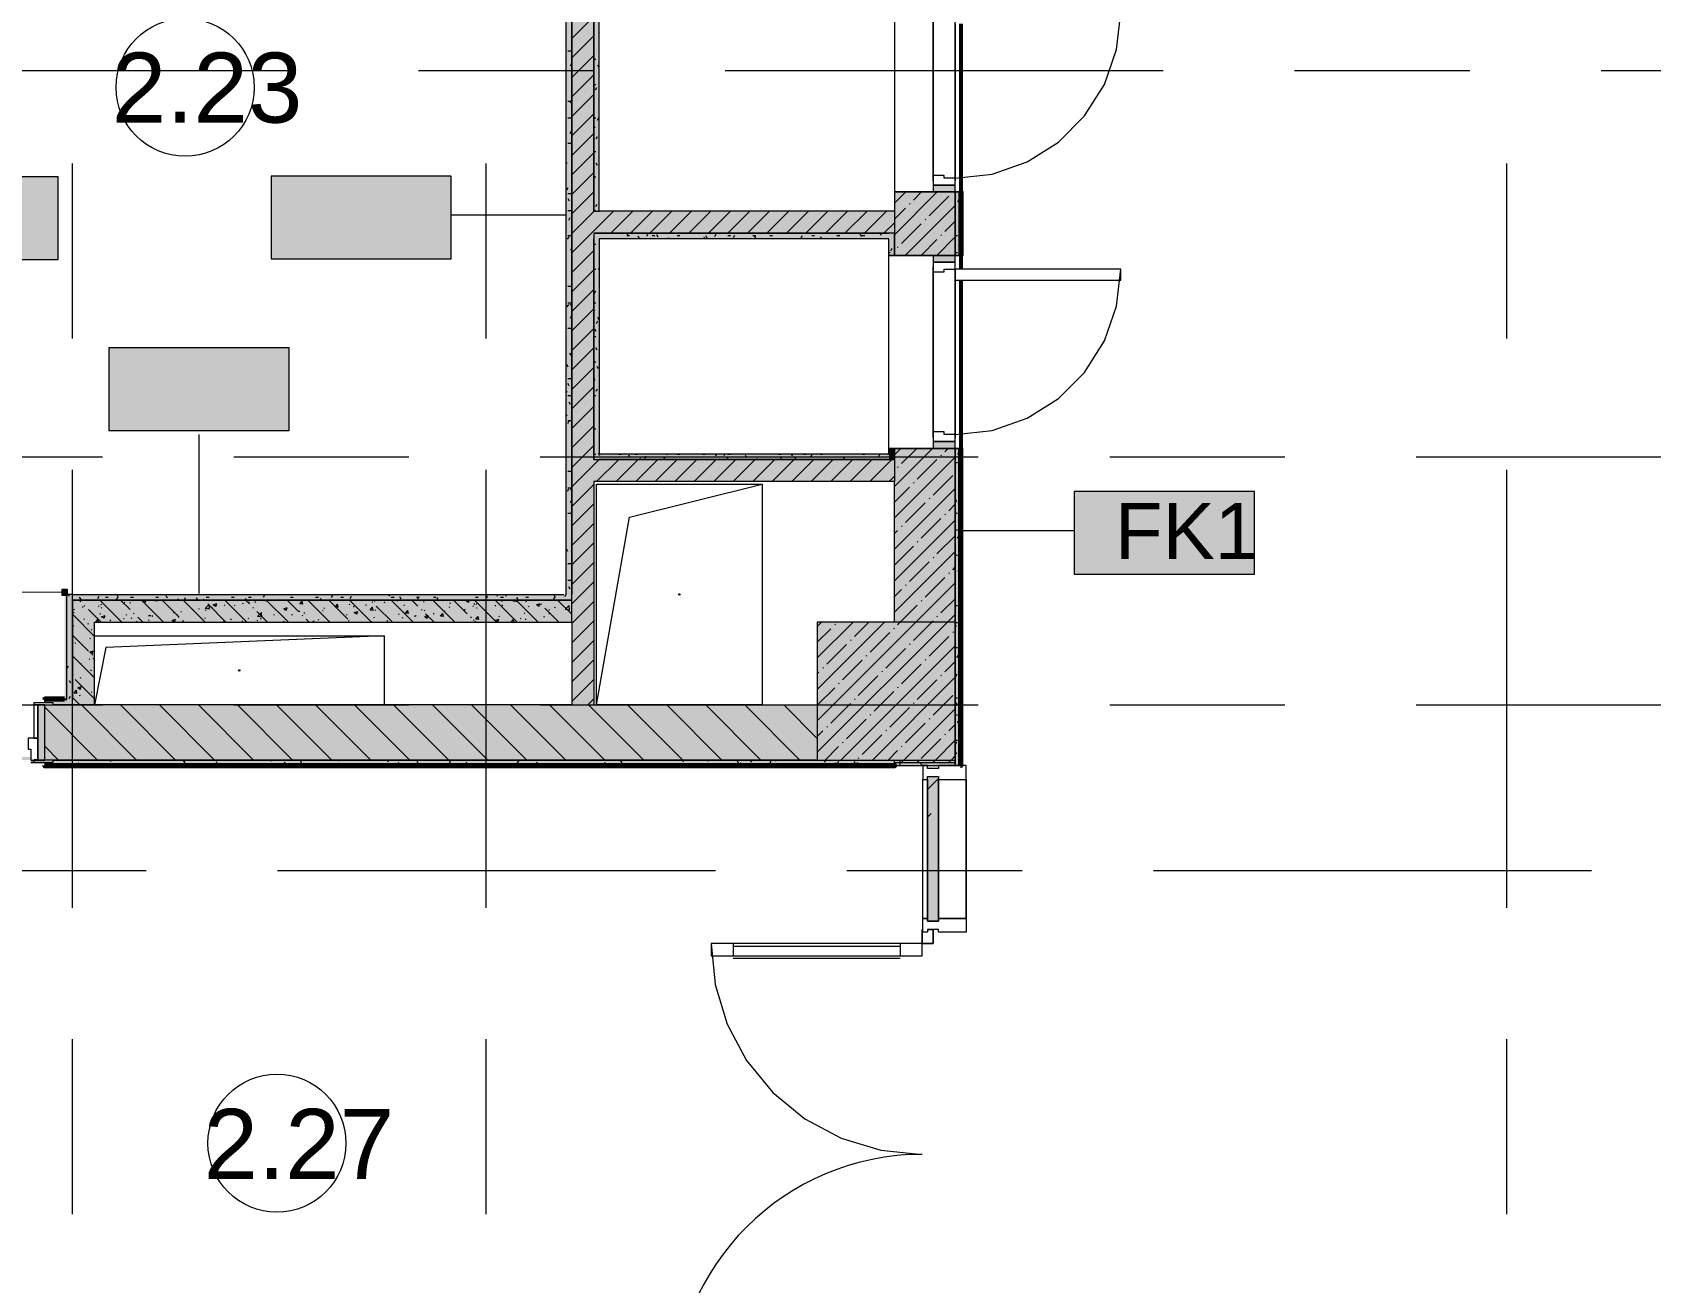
# Model space of a CAD drawing. Header units: millimetres. Extents: x -3817 to 677485, y -22715 to 103890.
# Drawn here: x 344158 to 350024, y 10924 to 15458 of the extents above; entities that cross this region are included whole.
import ezdxf

# ---------------------------------------------------------------- set-up
doc = ezdxf.new("R2010")
doc.units = ezdxf.units.MM
doc.layers.add('PDF _Геометрия', color=7, linetype='Continuous', true_color=0x1d1d1d)
doc.layers.add('PDF _Сплошная заливка', color=7, linetype='Continuous', true_color=0xffffff)
doc.layers.add('PDF _Текст', color=7, linetype='Continuous')
doc.styles.add('PDF GOST-Common', font='arial.ttf')

msp = doc.modelspace()

# ---------------------------------------------------------------- hatches: boundary and pattern name
at = {"layer": 'PDF _Сплошная заливка', "transparency": 33554559}
h = msp.add_hatch(color=256, dxfattribs=at)
h.paths.add_polyline_path([(347282.9, 12809), (347502.9, 12809), (347502.9, 12819), (347282.9, 12819)], flags=0)
h.paths.add_polyline_path([(347282.9, 13319), (347502.9, 13319), (347502.9, 13949), (347282.9, 13949), (347282.9, 13517.4)], flags=0)
h.paths.add_polyline_path([(347282.9, 14649), (347502.9, 14649), (347502.9, 14879), (347282.9, 14879), (347282.9, 14729)], flags=0)
h.paths.add_polyline_path([(347282.9, 15579), (347502.9, 15579), (347502.9, 16899), (347282.9, 16899), (347282.9, 15839)], flags=0)
for points in [[(346112.9, 13019), (346192.9, 13019), (346192.9, 16519), (346112.9, 16519), (346112.9, 13319)], [(347262.9, 14729), (347282.9, 14729), (347282.9, 14809), (346192.9, 14809), (346192.9, 14729), (346262.4, 14729)], [(347282.9, 13829), (347282.9, 13909), (346192.9, 13909), (346192.9, 13829), (346262.4, 13829)], [(346262.4, 13909), (347262.9, 13909), (347262.9, 13929), (346212.9, 13929), (346212.9, 13909)], [(344920.4, 13399), (346112.9, 13399), (346112.9, 13419), (344302.9, 13419), (344302.9, 13399)], [(347402.9, 12234.5), (347442.9, 12234.5), (347442.9, 12759), (347402.9, 12759), (347402.9, 12575.9)]]:
    msp.add_hatch(color=256, dxfattribs=at).paths.add_polyline_path(points)
h = msp.add_hatch(color=256, dxfattribs=at)
h.paths.add_polyline_path([(347502.9, 12799), (347522.9, 12799), (347522.9, 13949), (347502.9, 13949), (347502.9, 12809)], flags=0)
h.paths.add_polyline_path([(347522.9, 14649), (347522.9, 14879), (347502.9, 14879), (347502.9, 14649)], flags=0)
h.paths.add_polyline_path([(347522.9, 15579), (347522.9, 15699), (347502.9, 15699), (347502.9, 15579)], flags=0)
h = msp.add_hatch(color=256, dxfattribs=at)
h.paths.add_polyline_path([(343222.9, 13019), (343222.9, 13027), (343252.9, 13027), (343252.9, 13039), (343162.9, 13039), (343162.9, 13019)], flags=0)
h.paths.add_polyline_path([(344302.9, 13019), (344302.9, 13039), (344202.9, 13039), (344202.9, 13027), (344232.9, 13026.5), (344232.9, 13019)], flags=0)
h = msp.add_hatch(color=256, dxfattribs=at)
h.paths.add_polyline_path([(347002.9, 12819), (347002.9, 13019), (344202.9, 13019), (344202.9, 12819), (346262.4, 12819)], flags=0)
h.paths.add_polyline_path([(341565.4, 12819), (341772.9, 12819), (341772.9, 13019), (341502.9, 13019), (341502.9, 12819)], flags=0)
h.paths.add_polyline_path([(342752.9, 12819), (343252.9, 12819), (343252.9, 13019), (342722.9, 13019), (342722.9, 12819)], flags=0)
h = msp.add_hatch(color=256, dxfattribs=at)
h.paths.add_polyline_path([(340993.1, 12799), (341772.9, 12799), (341772.9, 12811), (341742.9, 12811), (341742.9, 12819), (340993.1, 12819)], flags=0)
h.paths.add_polyline_path([(347302.9, 12799), (347302.9, 12819), (344232.9, 12819), (344232.9, 12811), (344202.9, 12811), (344202.9, 12799), (347002.9, 12799)], flags=0)
h.paths.add_polyline_path([(343222.9, 12799), (343252.9, 12799), (343252.9, 12811), (343222.9, 12811), (343222.9, 12819), (342752.9, 12819), (342752.9, 12811), (342722.9, 12811), (342722.9, 12799), (342907.4, 12799)], flags=0)
at = {"layer": 'PDF _Сплошная заливка', "true_color": 0x494949, "transparency": 33554559}
h = msp.add_hatch(color=251, dxfattribs=at)
h.paths.add_polyline_path([(344112.9, 12810), (344112.9, 12819), (344152.9, 12819), (344152.9, 12830), (343302.9, 12830), (343302.9, 12819), (343292.9, 12819), (343292.9, 12811), (343578.4, 12810)], flags=0)
h.paths.add_polyline_path([(344152.9, 12810), (344162.9, 12811), (344162.9, 12819), (344152.9, 12819)], flags=0)

# ---------------------------------------------------------------- linework, layer by layer
at = {"layer": 'PDF _Геометрия', "color": 7, "lineweight": 9}
for points in [[(346092.9, 13419), (346092.9, 16499)], [(346112.9, 13319), (346112.9, 13399), (346112.9, 13419), (346112.9, 16519), (346112.9, 13419)], [(346192.9, 15919), (346192.9, 15839), (346192.9, 15819), (346192.9, 14809), (346192.9, 15819)], [(347522.9, 14649), (347522.9, 14879)], [(346088.9, 14794.3), (345676.4, 14794.3)], [(346192.9, 14809), (346212.9, 14809)], [(347282.9, 14809), (347282.9, 14729), (347282.9, 14649), (347282.9, 14729), (347262.9, 14729)], [(346192.9, 14729), (346192.9, 14709), (346192.9, 13909), (346192.9, 14709)], [(344761.9, 13423), (344761.9, 13999.7)], [(346192.9, 13909), (346212.9, 13909), (347262.9, 13909), (347282.9, 13909), (347282.9, 13949), (347282.9, 13909), (347282.9, 13829)], [(347262.9, 13909), (346212.9, 13909)], [(347522.9, 12799), (347522.9, 13949)], [(346202.9, 13019.7), (346322.9, 13699.7), (346802.9, 13819.7)], [(347523.4, 13651.1), (347934.3, 13651.1)], [(344264.9, 13427.2), (343959.6, 13428.8)], [(345432.9, 13269), (344424.6, 13227.3), (344382.9, 13019), (344302.9, 13019), (344232.9, 13019), (344302.9, 13019), (344302.9, 13039), (344302.9, 13399), (344302.9, 13039)], [(344282.9, 13040), (344282.9, 13419)], [(344302.9, 13419), (346084.9, 13419)], [(344282.9, 13039), (344202.9, 13039)], [(346112.9, 13019), (346192.9, 13019)], [(347302.9, 12799), (347302.9, 12819)], [(347502.9, 12809), (347502.9, 12819), (347502.9, 12809), (347502.9, 12799), (347502.9, 12809), (347502.9, 12819)], [(347385.9, 12244.5), (347385.9, 12749)], [(347402.9, 12712.4), (347442.9, 12752.4)], [(347542.9, 12244.5), (347542.9, 12749)], [(347402.9, 12612.4), (347416.1, 12625.6)]]:
    msp.add_lwpolyline(points, dxfattribs=at)
at = {"layer": 'PDF _Геометрия', "color": 9, "lineweight": 9, "true_color": 0xc0c0c0}
for points in [[(347272.9, 15819), (347272.9, 15839), (346192.9, 15839), (347282.9, 15839), (347282.9, 15579), (347282.9, 14879), (347282.9, 14809), (346212.9, 14809), (346212.9, 15819)], [(347502.9, 15489), (347502.9, 14929)], [(347262.9, 14729), (346192.9, 14729)], [(347262.9, 13929), (347262.9, 13949), (347262.9, 14649), (347262.9, 14709), (346212.9, 14709), (346212.9, 13929)], [(347282.9, 14649), (347262.9, 14649)], [(347502.9, 14559), (347502.9, 13999)], [(347282.9, 13949), (347262.9, 13949)], [(344302.9, 13399), (346112.9, 13399), (344382.9, 13399)], [(344382.9, 13319), (346112.9, 13319), (346112.9, 13019), (344382.9, 13019)]]:
    msp.add_lwpolyline(points, close=True, dxfattribs=at)
at = {"layer": 'PDF _Геометрия', "lineweight": 9}
for points in [[(346112.9, 15435.7), (346192.9, 15515.7)], [(346112.9, 15365), (346192.9, 15445)], [(346112.9, 15294.3), (346192.9, 15374.3)], [(346112.9, 15223.6), (346192.9, 15303.6)], [(346112.9, 15152.9), (346192.9, 15232.9)], [(346112.9, 15082.1), (346192.9, 15162.1)], [(346112.9, 15011.4), (346192.9, 15091.4)], [(346112.9, 14940.7), (346192.9, 15020.7)], [(346112.9, 14870), (346192.9, 14950)], [(346112.9, 14799.3), (346192.9, 14879.3)], [(347282.9, 14837.9), (347323.9, 14879)], [(347282.9, 14723.9), (347438, 14879)], [(347351.3, 14849.3), (347381, 14879)], [(347408.3, 14792.3), (347479.6, 14863.6)], [(347493.9, 14877.9), (347495, 14879)], [(346112.9, 14728.6), (346192.9, 14808.6), (346193.3, 14809)], [(346112.9, 14657.9), (346192.9, 14737.9), (346264, 14809)], [(346254.7, 14729), (346334.7, 14809)], [(346325.4, 14729), (346405.4, 14809)], [(346396.1, 14729), (346476.1, 14809)], [(346466.9, 14729), (346546.9, 14809)], [(346537.6, 14729), (346617.6, 14809)], [(346608.3, 14729), (346688.3, 14809)], [(346679, 14729), (346759, 14809)], [(346749.7, 14729), (346829.7, 14809)], [(346820.4, 14729), (346900.4, 14809)], [(346891.1, 14729), (346971.1, 14809)], [(346961.8, 14729), (347041.8, 14809)], [(347032.5, 14729), (347112.5, 14809)], [(347103.2, 14729), (347183.2, 14809)], [(347174, 14729), (347254, 14809)], [(347282.9, 14780.9), (347322.8, 14820.8)], [(347322, 14649), (347502.9, 14829.9)], [(347337, 14835.1), (347339.4, 14837.5)], [(347244.7, 14729), (347282.9, 14767.2)], [(347308.5, 14692.5), (347379.8, 14763.8)], [(347394.1, 14778.1), (347396.4, 14780.4)], [(347451.1, 14721), (347453.5, 14723.4)], [(347465.4, 14735.3), (347502.9, 14772.8)], [(346112.9, 14587.2), (346192.9, 14667.2)], [(347294.3, 14678.3), (347296.7, 14680.6)], [(347379.1, 14649), (347436.8, 14706.8)], [(347436.1, 14649), (347502.9, 14715.8)], [(347493.1, 14649), (347493.9, 14649.8)], [(346112.9, 14516.5), (346192.9, 14596.5)], [(346112.9, 14445.8), (346192.9, 14525.8)], [(346112.9, 14375), (346192.9, 14455)], [(346112.9, 14304.3), (346192.9, 14384.3)], [(346112.9, 14233.6), (346192.9, 14313.6)], [(346112.9, 14162.9), (346192.9, 14242.9)], [(346112.9, 14092.2), (346192.9, 14172.2)], [(346112.9, 14021.5), (346192.9, 14101.5)], [(346112.9, 13950.8), (346192.9, 14030.8)], [(346112.9, 13880.1), (346192.9, 13960.1)], [(346112.9, 13809.4), (346192.9, 13889.4), (346212.5, 13909)], [(346203.2, 13829), (346283.2, 13909)], [(346274, 13829), (346354, 13909)], [(346344.7, 13829), (346424.7, 13909)], [(346415.4, 13829), (346495.4, 13909)], [(346486.1, 13829), (346566.1, 13909)], [(346556.8, 13829), (346636.8, 13909)], [(346627.5, 13829), (346707.5, 13909)], [(346698.2, 13829), (346778.2, 13909)], [(346768.9, 13829), (346848.9, 13909)], [(346839.6, 13829), (346919.6, 13909)], [(346910.4, 13829), (346990.4, 13909)], [(346981.1, 13829), (347061.1, 13909)], [(347051.8, 13829), (347131.8, 13909)], [(347122.5, 13829), (347202.5, 13909)], [(347193.2, 13829), (347273.2, 13909)], [(347282.9, 13925.6), (347306.3, 13949)], [(347282.9, 13811.5), (347420.4, 13949)], [(347282.9, 13697.5), (347502.9, 13917.5)], [(347308.5, 13894.2), (347363.4, 13949)], [(347365.6, 13837.2), (347436.8, 13908.4)], [(347451.1, 13922.7), (347453.5, 13925.1)], [(347465.4, 13936.9), (347477.4, 13949)], [(347263.9, 13829), (347282.9, 13848)], [(347294.3, 13879.9), (347296.7, 13882.3)], [(347422.6, 13780.1), (347493.9, 13851.4)], [(346112.9, 13738.6), (346192.9, 13818.6)], [(347282.9, 13754.5), (347337, 13808.6)], [(347282.9, 13583.4), (347502.9, 13803.4)], [(347351.3, 13822.9), (347353.7, 13825.3)], [(346112.9, 13667.9), (346192.9, 13747.9)], [(347322.8, 13680.3), (347394.1, 13751.6)], [(347408.3, 13765.9), (347410.7, 13768.2)], [(347479.6, 13723.1), (347502.9, 13746.4)], [(346112.9, 13597.2), (346192.9, 13677.2)], [(347282.9, 13469.4), (347502.9, 13689.4)], [(347308.5, 13666.1), (347310.9, 13668.4)], [(347379.8, 13623.3), (347451.1, 13694.6)], [(347465.4, 13708.8), (347467.7, 13711.2)], [(347282.9, 13640.4), (347294.3, 13651.8)], [(347365.6, 13609.1), (347367.9, 13611.4)], [(347436.8, 13566.3), (347502.9, 13632.3)], [(346112.9, 13526.5), (346192.9, 13606.5)], [(347282.9, 13526.4), (347351.3, 13594.8)], [(347282.9, 13355.3), (347502.9, 13575.3)], [(347422.6, 13552), (347425, 13554.4)], [(346112.9, 13455.8), (346192.9, 13535.8)], [(347337, 13466.5), (347408.3, 13537.8)], [(347479.6, 13495), (347482, 13497.4)], [(347493.9, 13509.3), (347502.9, 13518.3)], [(346112.9, 13385.1), (346192.9, 13465.1)], [(347002.9, 12961.3), (347360.6, 13319), (347502.9, 13461.3)], [(347282.9, 13412.3), (347308.5, 13438)], [(347322.8, 13452.2), (347325.2, 13454.6)], [(347394.1, 13409.5), (347465.4, 13480.7)], [(346112.9, 13314.4), (346192.9, 13394.4)], [(347294.3, 13309.7), (347303.6, 13319), (347365.6, 13381)], [(347379.8, 13395.2), (347382.2, 13397.6)], [(347451.1, 13352.4), (347502.9, 13404.2)], [(346112.9, 13243.7), (346192.9, 13323.7)], [(347002.9, 12847.2), (347474.7, 13319), (347502.9, 13347.2)], [(347002.9, 13303.4), (347018.5, 13319)], [(347002.9, 13189.4), (347132.5, 13319)], [(347002.9, 13075.3), (347246.6, 13319)], [(347137.5, 13266.9), (347189.6, 13319)], [(347351.3, 13252.6), (347417.7, 13319), (347422.6, 13323.9)], [(347436.8, 13338.2), (347439.2, 13340.6)], [(347002.9, 13246.4), (347051.9, 13295.4)], [(347066.2, 13309.7), (347068.6, 13312)], [(347194.5, 13209.9), (347265.8, 13281.2)], [(347280, 13295.4), (347282.4, 13297.8)], [(347408.3, 13195.6), (347479.6, 13266.9)], [(347493.9, 13281.2), (347496.2, 13283.5)], [(346112.9, 13173), (346192.9, 13253)], [(347037.7, 13167.1), (347108.9, 13238.4)], [(347088.7, 12819), (347502.9, 13233.2)], [(347123.2, 13252.6), (347125.6, 13255)], [(347180.2, 13195.6), (347182.6, 13198)], [(347251.5, 13152.9), (347322.8, 13224.1)], [(347337, 13238.4), (347339.4, 13240.8)], [(346112.9, 13102.3), (346192.9, 13182.3)], [(347023.4, 13152.9), (347025.8, 13155.2)], [(347094.7, 13110.1), (347166, 13181.4)], [(347237.3, 13138.6), (347239.6, 13141)], [(347308.5, 13095.8), (347379.8, 13167.1)], [(347394.1, 13181.4), (347396.4, 13183.7)], [(347465.4, 13138.6), (347502.9, 13176.1)], [(346112.9, 13031.5), (346192.9, 13111.5)], [(347002.9, 13132.3), (347009.2, 13138.6)], [(347002.9, 13018.3), (347066.2, 13081.6)], [(347080.4, 13095.8), (347082.8, 13098.2)], [(347151.7, 13053.1), (347223, 13124.3)], [(347202.8, 12819), (347502.9, 13119.1)], [(347294.3, 13081.6), (347296.7, 13083.9)], [(347365.6, 13038.8), (347436.8, 13110.1)], [(347451.1, 13124.3), (347453.5, 13126.7)], [(346171.1, 13019), (346192.9, 13040.8)], [(347051.9, 12953.3), (347123.2, 13024.5)], [(347137.5, 13038.8), (347139.8, 13041.2)], [(347208.7, 12996), (347280, 13067.3)], [(347351.3, 13024.5), (347353.7, 13026.9)], [(347422.6, 12981.8), (347493.9, 13053.1)], [(344394.3, 12819), (344202.9, 13010.4)], [(344535.7, 12819), (344335.7, 13019)], [(344677.2, 12819), (344477.2, 13019)], [(344818.6, 12819), (344618.6, 13019)], [(344960, 12819), (344760, 13019)], [(345101.4, 12819), (344901.4, 13019)], [(345242.8, 12819), (345042.8, 13019)], [(345384.3, 12819), (345184.3, 13019)], [(345525.7, 12819), (345325.7, 13019)], [(345667.1, 12819), (345467.1, 13019)], [(345808.5, 12819), (345608.5, 13019)], [(345950, 12819), (345750, 13019)], [(346091.4, 12819), (345891.4, 13019)], [(346232.8, 12819), (346032.8, 13019)], [(346374.2, 12819), (346174.2, 13019)], [(346515.6, 12819), (346315.6, 13019)], [(346657.1, 12819), (346457.1, 13019)], [(346798.5, 12819), (346598.5, 13019)], [(346939.9, 12819), (346739.9, 13019)], [(347002.9, 12897.4), (346881.3, 13019)], [(347108.9, 12896.2), (347180.2, 12967.5)], [(347194.5, 12981.8), (347196.9, 12984.2)], [(347265.8, 12939), (347337, 13010.3)], [(347306.8, 12809), (347316.8, 12819), (347502.9, 13005.1)], [(347408.3, 12967.5), (347410.7, 12969.9)], [(347002.9, 12904.2), (347023.4, 12924.8)], [(347037.7, 12939), (347040, 12941.4)], [(347166, 12839.2), (347237.3, 12910.5)], [(347251.5, 12924.8), (347253.9, 12927.1)], [(347322.8, 12882), (347394.1, 12953.3)], [(347465.4, 12910.5), (347467.7, 12912.9)], [(347479.6, 12924.8), (347502.9, 12948)], [(344252.9, 12819), (344202.9, 12869)], [(347031.7, 12819), (347080.4, 12867.7)], [(347094.7, 12882), (347097.1, 12884.4)], [(347259.8, 12819), (347294.3, 12853.5)], [(347308.5, 12867.7), (347310.9, 12870.1)], [(347379.8, 12825), (347451.1, 12896.2)], [(347420.9, 12809), (347430.9, 12819), (347502.9, 12891)], [(347151.7, 12825), (347154.1, 12827.3)], [(347384.2, 12799), (347364.2, 12819)], [(347365.6, 12810.7), (347367.9, 12813.1)], [(347477.9, 12809), (347487.9, 12819), (347502.9, 12834)]]:
    msp.add_lwpolyline(points, dxfattribs=at)
at = {"layer": 'PDF _Геометрия', "color": 253, "lineweight": 9, "true_color": 0xaaaaaa}
for points in [[(347422.9, 14919), (347422.9, 15539), (347422.9, 14919)], [(347502.9, 14929), (347636.4, 14944), (347763.2, 14988.4), (347877, 15059.9), (347972, 15154.9), (348043.5, 15268.7), (348087.8, 15395.5), (348102.9, 15529)], [(347502.9, 15489), (347502.9, 14919), (347502.9, 15529)], [(343494.1, 15319), (345081.6, 15319)], [(345557.9, 15319), (346192.9, 15319)], [(346669.1, 15319), (348256.6, 15319)], [(348732.9, 15319), (349367.9, 15319)], [(349844.1, 15319), (351431.6, 15319)], [(344302.9, 14347.4), (344302.9, 14982.4)], [(345802.9, 14347.4), (345802.9, 14982.4)], [(349502.9, 14347.4), (349502.9, 14982.4)], [(347422.9, 13989), (347422.9, 14609), (347422.9, 13989)], [(347502.9, 13999), (347636.4, 14014), (347763.2, 14058.4), (347877, 14129.9), (347972, 14224.9), (348043.5, 14338.7), (348087.8, 14465.5), (348102.9, 14599)], [(347502.9, 14559), (347502.9, 13989), (347502.9, 14599)], [(342824.1, 13919), (344411.6, 13919)], [(344887.9, 13919), (345522.9, 13919)], [(345999.1, 13919), (347586.6, 13919)], [(348062.9, 13919), (348697.9, 13919)], [(349174.1, 13919), (350761.6, 13919)], [(344302.9, 12283.7), (344302.9, 13871.2)], [(345802.9, 12283.7), (345802.9, 13871.2)], [(349502.9, 12283.7), (349502.9, 13871.2)], [(342824.1, 13019), (344411.6, 13019)], [(344887.9, 13019), (345522.9, 13019)], [(345999.1, 13019), (347586.6, 13019)], [(348062.9, 13019), (348697.9, 13019)], [(349174.1, 13019), (350761.6, 13019)], [(343935.4, 12419), (344570.4, 12419)], [(345046.6, 12419), (346634.1, 12419)], [(347110.4, 12419), (347745.4, 12419)], [(348221.6, 12419), (349809.1, 12419)], [(347385.9, 12204.5), (347382.9, 12204.5), (347382.9, 12154.5)], [(346697.9, 12154.5), (346697.9, 12109.5)], [(346697.9, 12144.5), (347302.9, 12144.5)], [(347302.9, 12154.5), (347302.9, 12109.5)], [(346697.9, 12100.5), (347302.9, 12100.5)], [(344302.9, 11172.4), (344302.9, 11807.4)], [(345802.9, 11172.4), (345802.9, 11807.4)], [(349502.9, 11172.4), (349502.9, 11807.4)]]:
    msp.add_lwpolyline(points, dxfattribs=at)
at = {"layer": 'PDF _Геометрия', "color": 231, "lineweight": 53, "true_color": 0xff80c0}
for points in [[(347523.9, 15489), (347523.9, 14879)], [(347523.9, 14649), (347523.9, 14599)], [(347523.9, 14559), (347523.9, 13949)]]:
    msp.add_lwpolyline(points, dxfattribs=at)
at = {"layer": 'PDF _Геометрия', "color": 253, "lineweight": 9, "true_color": 0x9b9b9b}
for points in [[(346212.9, 15457.6), (346209.8, 15452.2)], [(346099.1, 15391.2), (346109.1, 15391.2)], [(346112.9, 15406.3), (346111.3, 15403.5)], [(346193, 15424.3), (346192.9, 15424.4)], [(346112.2, 15344.2), (346107.2, 15335.5)], [(346192.9, 15360.7), (346200.6, 15360.7)], [(346212.3, 15329.8), (346207.3, 15338.5)], [(346192.9, 15269.2), (346200.6, 15269.2)], [(346202.6, 15256.9), (346197.5, 15248.1)], [(346099.1, 15208.3), (346109.1, 15208.3)], [(346110.8, 15200.8), (346105.8, 15209.5)], [(346099.1, 15147.3), (346109.1, 15147.3)], [(346192.9, 15147.3), (346200.6, 15147.3)], [(346209.6, 15147.2), (346204.6, 15138.5)], [(346111.1, 15098.5), (346106.1, 15089.8)], [(346198.1, 15110.5), (346193.1, 15119.2)], [(346205.6, 15079.1), (346200.5, 15070.4)], [(346099.1, 15055.9), (346109.1, 15055.9)], [(346192.9, 15025.4), (346200.6, 15025.4)], [(346212.9, 15030.9), (346211.7, 15028.8)], [(346096.6, 14981.5), (346092.9, 14988)], [(346206.3, 14974.4), (346201.3, 14983.1)], [(346192.9, 14934), (346200.6, 14934)], [(346098.9, 14894.4), (346093.8, 14885.7)], [(346099.1, 14873), (346109.1, 14873)], [(346104.8, 14845.4), (346099.8, 14854.1)], [(347516.4, 14850.3), (347511.4, 14841.5)], [(346099.1, 14812), (346109.1, 14812)], [(346105.9, 14784.7), (346100.9, 14776)], [(346192.9, 14812), (346200.6, 14812)], [(346204.5, 14833.4), (346199.4, 14824.7)], [(346317.1, 14721.6), (346312.8, 14729)], [(346389.2, 14726.7), (346384.2, 14718)], [(346426.7, 14714.5), (346421.7, 14723.3)], [(346635, 14725.6), (346629.9, 14716.9)], [(347122.3, 14729), (347122.3, 14729)], [(347164, 14717.8), (347158.9, 14726.5)], [(347235.2, 14729), (347231.1, 14721.8)], [(346101.9, 14716.7), (346096.8, 14708)], [(346099.1, 14720.6), (346109.1, 14720.6)], [(346112.9, 14674.8), (346108, 14666.3)], [(346192.9, 14690.1), (346200.6, 14690.1)], [(346312.4, 14720.6), (346322.5, 14720.6)], [(346358.7, 14710.5), (346353.7, 14719.2)], [(346403.9, 14720.6), (346413.9, 14720.6)], [(346465.1, 14709), (346463.4, 14712.1)], [(346495.3, 14720.6), (346505.3, 14720.6)], [(346593.3, 14714.5), (346590.2, 14709)], [(346604.4, 14711.6), (346599.4, 14720.3)], [(346678.2, 14720.6), (346688.2, 14720.6)], [(346703, 14721.6), (346698, 14712.8)], [(346769.6, 14720.6), (346779.7, 14720.6)], [(346781.9, 14709), (346777.1, 14717.3)], [(346830.6, 14720.6), (346840.6, 14720.6)], [(346887.5, 14709), (346886.8, 14710.2)], [(346948.7, 14720.5), (346943.7, 14711.8)], [(346983, 14720.6), (346993, 14720.6)], [(347016.8, 14716.4), (347012.5, 14709)], [(347074.4, 14720.6), (347084.5, 14720.6)], [(347165.9, 14720.6), (347175.9, 14720.6)], [(347273.7, 14673.6), (347268.6, 14664.9)], [(347502.9, 14720.6), (347511.2, 14720.6)], [(347262.9, 14659.6), (347267.4, 14659.6)], [(347502.9, 14659.6), (347511.2, 14659.6)], [(347520.4, 14649), (347518.4, 14652.5)], [(346192.9, 14598.7), (346200.6, 14598.7)], [(346212.9, 14597.3), (346210.5, 14601.3)], [(346099.1, 14537.7), (346109.1, 14537.7)], [(346199.3, 14519.6), (346194.3, 14510.9)], [(346100.8, 14470.9), (346095.7, 14462.2)], [(346099.1, 14476.8), (346109.1, 14476.8)], [(346112.9, 14465.7), (346109, 14472.3)], [(346192.9, 14476.8), (346200.6, 14476.8)], [(346195.2, 14451.6), (346192.9, 14447.6)], [(346099.1, 14385.3), (346109.1, 14385.3)], [(346111.9, 14429.3), (346106.9, 14420.6)], [(346201.4, 14373.3), (346196.4, 14382)], [(346206.4, 14410), (346201.3, 14401.3)], [(346212.6, 14414.9), (346207.6, 14423.6)], [(346192.9, 14354.8), (346200.6, 14354.8)], [(346205.5, 14305.3), (346200.5, 14314)], [(346111.1, 14285.9), (346106.1, 14294.6)], [(346192.9, 14263.4), (346200.6, 14263.4)], [(346099.9, 14244.3), (346094.9, 14253)], [(346099.1, 14202.4), (346109.1, 14202.4)], [(346194.1, 14205.9), (346192.9, 14203.8)], [(346198.4, 14195.6), (346193.4, 14204.3)], [(346209.6, 14237.2), (346204.6, 14245.9)], [(346095.6, 14157.2), (346092.9, 14152.5)], [(346104, 14176.3), (346099, 14185)], [(346099.1, 14141.5), (346109.1, 14141.5)], [(346192.9, 14141.5), (346200.6, 14141.5)], [(346205.3, 14164.2), (346200.2, 14155.5)], [(346108.1, 14108.2), (346103.1, 14116.9)], [(346212.9, 14116.5), (346211.4, 14113.9)], [(346096.9, 14066.6), (346092.9, 14073.6)], [(346102.7, 14047.5), (346097.6, 14038.8)], [(346099.1, 14050), (346109.1, 14050)], [(346195.4, 14017.9), (346192.9, 14022.3)], [(346192.9, 14019.6), (346200.6, 14019.6)], [(346192.9, 13928.1), (346200.6, 13928.1)], [(346214.8, 13923.5), (346212.9, 13926.7), (346209.7, 13932.2)], [(346281.9, 13928.1), (346292, 13928.1)], [(346282.8, 13927.5), (346282, 13929)], [(346324.4, 13916.4), (346319.4, 13925.1)], [(346342.9, 13928.1), (346353, 13928.1)], [(346363.9, 13909), (346361, 13913.9)], [(346381.9, 13921.5), (346376.8, 13912.8)], [(346449.9, 13917.4), (346445, 13909)], [(346460.5, 13924.5), (346457.9, 13929)], [(346495.3, 13928.1), (346505.3, 13928.1)], [(346586.7, 13928.1), (346596.8, 13928.1)], [(346638.2, 13921.6), (346633.9, 13929)], [(346667.8, 13929), (346664.2, 13922.8)], [(346679.8, 13910.4), (346674.8, 13919.1)], [(346678.2, 13928.1), (346688.2, 13928.1)], [(346747.9, 13914.5), (346742.9, 13923.2)], [(346786.2, 13909), (346784.5, 13912)], [(346861.1, 13928.1), (346871.1, 13928.1)], [(346873.3, 13919.3), (346868.3, 13910.6)], [(346914.1, 13929), (346909.9, 13921.8)], [(346925.6, 13911.5), (346920.6, 13920.2)], [(346952.5, 13928.1), (346962.6, 13928.1)], [(346983, 13926.4), (346978, 13917.7)], [(347013.5, 13928.1), (347023.5, 13928.1)], [(347103, 13909), (347098.3, 13917.2)], [(347165.9, 13928.1), (347175.9, 13928.1)], [(347208.6, 13909), (347207.9, 13910.1)], [(347228.7, 13925.3), (347223.7, 13916.6)], [(347257.3, 13928.1), (347262.9, 13928.1), (347267.4, 13928.1)], [(347516.1, 13935.3), (347511.1, 13926.6)], [(346093.9, 13888.9), (346092.9, 13890.7)], [(346099.1, 13867.2), (346109.1, 13867.2)], [(347502.9, 13897.6), (347511.2, 13897.6)], [(346101.6, 13801.8), (346096.5, 13793.1)], [(346099.1, 13806.2), (346109.1, 13806.2)], [(346112.9, 13795.1), (346108.2, 13803.2)], [(347522.9, 13825.2), (347518.2, 13817)], [(346112.7, 13760.1), (346107.7, 13751.4)], [(347508.5, 13755.3), (347503.5, 13764)], [(347519.1, 13757.6), (347514.1, 13748.9)], [(346099.1, 13714.8), (346109.1, 13714.8)], [(347502.9, 13714.8), (347511.2, 13714.8)], [(347502.9, 13653.8), (347511.2, 13653.8)], [(347516.7, 13619.2), (347511.6, 13628)], [(346099.1, 13575.1), (346094.1, 13583.8)], [(346112.9, 13577.5), (346110.7, 13573.7)], [(347502.9, 13562.4), (347511.2, 13562.4)], [(346099.1, 13531.9), (346109.1, 13531.9)], [(347518, 13511.9), (347513, 13503.2)], [(346099.1, 13470.9), (346109.1, 13470.9)], [(346107.3, 13439.1), (346102.3, 13447.8)], [(344292.7, 13412.1), (344288.7, 13419)], [(344300.7, 13379.5), (344302.9, 13379.5)], [(344334.4, 13400.9), (344329.3, 13409.6)], [(344356.9, 13401.2), (344355.6, 13399)], [(344398.6, 13412.4), (344393.5, 13403.7)], [(344422.7, 13410), (344432.7, 13410)], [(344466.6, 13408.3), (344461.6, 13399.6)], [(344470.4, 13409.1), (344465.4, 13417.8)], [(344514.1, 13410), (344524.2, 13410)], [(344605.5, 13410), (344615.6, 13410)], [(344613.6, 13419), (344612.9, 13417.8)], [(344648.1, 13406.1), (344643.1, 13414.8)], [(344687.4, 13399), (344684.7, 13403.6)], [(344712.3, 13407.2), (344707.6, 13399)], [(344757.8, 13399), (344752.8, 13407.7)], [(344780.4, 13403.1), (344778, 13399)], [(344788.4, 13410), (344798.5, 13410)], [(344879.9, 13410), (344889.9, 13410)], [(344933.8, 13399), (344930.5, 13404.7)], [(344940.8, 13410), (344950.9, 13410)], [(344999.7, 13417.3), (344994.7, 13408.6)], [(345029.9, 13415.4), (345027.8, 13419)], [(345093.2, 13410), (345103.3, 13410)], [(345109.8, 13399), (345108.2, 13401.8)], [(345184.7, 13410), (345194.7, 13410)], [(345203.8, 13405), (345200.3, 13399)], [(345245.4, 13416.2), (345240.4, 13407.5)], [(345276.1, 13410), (345286.1, 13410)], [(345313.5, 13412.1), (345308.4, 13403.4)], [(345453.4, 13413.5), (345450.2, 13419)], [(345459, 13410), (345469, 13410)], [(345495, 13402.3), (345490, 13411)], [(345550.4, 13410), (345560.5, 13410)], [(345559.2, 13411), (345554.2, 13402.3)], [(345611.4, 13410), (345621.4, 13410)], [(345627.2, 13406.9), (345622.7, 13399)], [(345763.8, 13410), (345773.8, 13410)], [(345767.1, 13418.6), (345766.9, 13419)], [(345808.8, 13407.5), (345803.7, 13416.2)], [(345845.4, 13419), (345841.5, 13412.3)], [(345855.2, 13410), (345865.3, 13410)], [(345876.8, 13411.6), (345872.5, 13419)], [(345918.4, 13400.4), (345913.4, 13409.1)], [(345946.7, 13410), (345956.7, 13410)], [(346050.7, 13408.8), (346045.6, 13400.1)], [(346054.5, 13408.6), (346049.5, 13417.3)], [(346091.8, 13419), (346087.3, 13411.3)], [(347502.9, 13379.5), (347511.2, 13379.5)], [(347502.9, 13318.5), (347511.2, 13318.5)], [(344300.7, 13288), (344302.9, 13288)], [(347505.8, 13307.8), (347502.9, 13302.8)], [(347502.9, 13227.1), (347511.2, 13227.1)], [(347512.8, 13198.1), (347507.8, 13189.4)], [(347522.9, 13242.7), (347520.9, 13246.2)], [(344287.8, 13159.6), (344282.9, 13151.1)], [(344300.7, 13166.1), (344302.9, 13166.1)], [(344283.7, 13091.5), (344282.9, 13090.1)], [(344297.9, 13098.3), (344292.9, 13107)], [(347508.7, 13130.1), (347503.7, 13121.4)], [(347519.9, 13088.5), (347514.9, 13079.8)], [(344253.2, 13038.7), (344248.2, 13030)], [(344294.9, 13049.9), (344289.8, 13041.2)], [(344300.7, 13044.2), (344302.9, 13044.2)], [(347502.9, 13044.2), (347511.2, 13044.2)], [(347511.8, 13018.1), (347506.7, 13026.8)], [(347522.9, 13059.8), (347517.9, 13068.4)], [(347502.9, 12983.2), (347511.2, 12983.2)], [(347515.9, 12950.1), (347510.8, 12958.8)], [(347502.9, 12891.8), (347511.2, 12891.8)], [(347507.7, 12884.4), (347502.9, 12876.1)], [(347508.8, 12840.4), (347503.8, 12849.1)], [(347519.9, 12882), (347514.9, 12890.7)], [(344225.7, 12808.3), (344220.7, 12799.5)], [(344293.8, 12804.2), (344290.8, 12799)], [(344329.5, 12799.8), (344324.4, 12808.5)], [(344361.7, 12800.4), (344371.8, 12800.4)], [(344372.7, 12819), (344372, 12817.8)], [(344435.5, 12799), (344434.1, 12801.4)], [(344443.1, 12819), (344440.1, 12813.7)], [(344453.1, 12800.4), (344463.2, 12800.4)], [(344514.1, 12800.4), (344524.2, 12800.4)], [(344539.5, 12803.1), (344537.2, 12799)], [(344666.5, 12800.4), (344676.5, 12800.4)], [(344711.3, 12809), (344706.2, 12817.7)], [(344757.9, 12800.4), (344768, 12800.4)], [(344826.9, 12813.1), (344821.9, 12804.4)], [(344849.4, 12800.4), (344859.4, 12800.4)], [(344865.5, 12819), (344863.5, 12815.6)], [(345025, 12814.2), (345022.3, 12819)], [(345031, 12800.9), (345029.9, 12799)], [(345032.3, 12800.4), (345042.3, 12800.4)], [(345072.6, 12812), (345067.6, 12803.3)], [(345093.1, 12818.3), (345092.7, 12819)], [(345123.7, 12800.4), (345133.8, 12800.4)], [(345134.7, 12807.1), (345129.7, 12815.9)], [(345140.6, 12808), (345135.6, 12799.2)], [(345174.6, 12799), (345171.3, 12804.7)], [(345184.7, 12800.4), (345194.7, 12800.4)], [(345270.8, 12815.3), (345268.6, 12819)], [(345287.8, 12819), (345286.9, 12817.5)], [(345337.1, 12800.4), (345347.1, 12800.4)], [(345386.4, 12806.9), (345381.8, 12799)], [(345428.5, 12800.4), (345438.6, 12800.4)], [(345448.5, 12812.3), (345444.6, 12819)], [(345454.4, 12802.8), (345452.2, 12799)], [(345490.1, 12801.2), (345485.1, 12809.9)], [(345519.9, 12800.4), (345530, 12800.4)], [(345558.1, 12805.2), (345553.1, 12814)], [(345596.9, 12799), (345594.8, 12802.8)], [(345673.8, 12816.9), (345668.7, 12808.2)], [(345702.8, 12800.4), (345712.9, 12800.4)], [(345735.8, 12802.3), (345730.8, 12811)], [(345794.3, 12800.4), (345804.3, 12800.4)], [(345855.2, 12800.4), (345865.3, 12800.4)], [(345877.9, 12804.7), (345874.6, 12799)], [(345913.5, 12799.3), (345908.5, 12808)], [(345919.5, 12815.8), (345914.5, 12807.1)], [(345987.5, 12811.8), (345982.5, 12803)], [(346007.6, 12800.4), (346017.7, 12800.4)], [(346019.3, 12799), (346018.2, 12800.9)], [(346099.1, 12800.4), (346109.1, 12800.4)], [(346190.5, 12800.4), (346200.6, 12800.4)], [(346233.3, 12810.7), (346228.2, 12801.9)], [(346295.3, 12808.5), (346290.3, 12817.2)], [(346301.3, 12806.6), (346296.9, 12799)], [(346373.4, 12800.4), (346383.4, 12800.4)], [(346464.8, 12800.4), (346474.9, 12800.4)], [(346519.6, 12819), (346515.6, 12812)], [(346525.8, 12800.4), (346535.8, 12800.4)], [(346609.1, 12813.7), (346606.1, 12819)], [(346677.2, 12817.8), (346676.5, 12819)], [(346678.2, 12800.4), (346688.2, 12800.4)], [(346718.8, 12806.6), (346713.8, 12815.3)], [(346724.7, 12808.5), (346719.7, 12799.8)], [(346758.4, 12799), (346755.4, 12804.2)], [(346766, 12819), (346761.3, 12810.9)], [(346769.6, 12800.4), (346779.7, 12800.4)], [(346834.4, 12815.5), (346829.4, 12806.8)], [(346854.9, 12814.8), (346852.4, 12819)], [(346861.1, 12800.4), (346871.1, 12800.4)], [(347032.6, 12811.8), (347028.4, 12819)], [(347043.9, 12800.4), (347054, 12800.4)], [(347074.2, 12800.7), (347069.2, 12809.4)], [(347080.1, 12814.4), (347075.1, 12805.7)], [(347135.4, 12800.4), (347145.4, 12800.4)], [(347142.2, 12804.7), (347137.2, 12813.5)], [(347148.2, 12810.4), (347143.1, 12801.7)], [(347180.7, 12799), (347178.8, 12802.3)], [(347196.3, 12800.4), (347206.4, 12800.4)], [(347518.8, 12842.7), (347513.8, 12834)]]:
    msp.add_lwpolyline(points, dxfattribs=at)
at = {"layer": 'PDF _Геометрия', "color": 7, "lineweight": 9}
for points in [[(344251, 14933.8), (343597.8, 14933.8), (343597.8, 14633.8), (344251, 14633.8)], [(345676.4, 14936.2), (345023.3, 14936.2), (345023.3, 14636.2), (345676.4, 14636.2)], [(345088.4, 14313.6), (344435.3, 14313.6), (344435.3, 14013.6), (345088.4, 14013.6)], [(346802.9, 13819.7), (346802.9, 13019.7), (346202.9, 13019.7), (346202.9, 13819.7)], [(348587.5, 13793), (347934.3, 13793), (347934.3, 13493), (348587.5, 13493)], [(347502.9, 13319), (347002.9, 13319), (347002.9, 12819), (347502.9, 12819)], [(345432.9, 13269), (345432.9, 13019), (344382.9, 13019), (344382.9, 13269)], [(344152.9, 12810), (344202.9, 12810)], [(344232.9, 12819), (347002.9, 12819)], [(347402.9, 12749), (347402.9, 12244.5), (347385.9, 12244.5), (347385.9, 12749)], [(347542.9, 12749), (347542.9, 12244.5), (347442.9, 12244.5), (347442.9, 12749)]]:
    msp.add_lwpolyline(points, close=True, dxfattribs=at)
at = {"layer": 'PDF _Геометрия', "color": 253, "lineweight": 13, "true_color": 0xaaaaaa}
for points in [[(347502.9, 14929), (347462.9, 14929), (347462.9, 14939), (347422.9, 14939), (347422.9, 14904), (347502.9, 14904)], [(347422.9, 14904), (347422.9, 14879), (347502.9, 14879), (347502.9, 14904)], [(347422.9, 14624), (347502.9, 14624), (347502.9, 14649), (347422.9, 14649)], [(347502.9, 14599), (347502.9, 14624), (347422.9, 14624), (347422.9, 14589), (347462.9, 14589), (347462.9, 14599)], [(348102.9, 14599), (347502.9, 14599), (347502.9, 14559), (348102.9, 14559)], [(347502.9, 13999), (347462.9, 13999), (347462.9, 14009), (347422.9, 14009), (347422.9, 13974), (347502.9, 13974)], [(347422.9, 13974), (347422.9, 13949), (347502.9, 13949), (347502.9, 13974)], [(344162.9, 13027), (344162.9, 13019), (344232.9, 13019), (344232.9, 13027)], [(344162.9, 13019), (344162.9, 12899), (344177.9, 12899), (344177.9, 13019)], [(344177.9, 13019), (344177.9, 12819), (344202.9, 12819), (344202.9, 13019)], [(344152.9, 12819), (344177.9, 12819), (344177.9, 12899), (344142.9, 12899), (344142.9, 12859), (344152.9, 12859)], [(344162.9, 12820), (344162.9, 12819), (344177.9, 12819), (344177.9, 12820)], [(344162.9, 12819), (344162.9, 12811), (344232.9, 12811), (344232.9, 12819)]]:
    msp.add_lwpolyline(points, close=True, dxfattribs=at)
at = {"layer": 'PDF _Геометрия', "color": 9, "lineweight": 9, "true_color": 0xc0c0c0}
for points in [[(347502.9, 14879), (347502.9, 14649), (347502.9, 14879), (347282.9, 14879), (347422.9, 14879)], [(347502.9, 14879), (347522.9, 14879), (347502.9, 14879)], [(347422.9, 14649), (347282.9, 14649), (347502.9, 14649)], [(347522.9, 14649), (347502.9, 14649), (347522.9, 14649)], [(347502.9, 13949), (347502.9, 12819), (347502.9, 13949), (347282.9, 13949), (347422.9, 13949)], [(347502.9, 13949), (347522.9, 13949), (347502.9, 13949)], [(347282.9, 13319), (347282.9, 13829), (346192.9, 13829), (346192.9, 13019), (347002.9, 13019), (347002.9, 12819), (347302.9, 12819), (347502.9, 12819), (347502.9, 12809), (347282.9, 12809), (347282.9, 12819)], [(344302.9, 13419), (344282.9, 13419)], [(344202.9, 13027), (344202.9, 13039)], [(344202.9, 12819), (344202.9, 13019)], [(344202.9, 12811), (344202.9, 12799), (347302.9, 12799), (347502.9, 12799), (347522.9, 12799)]]:
    msp.add_lwpolyline(points, dxfattribs=at)
at = {"layer": 'PDF _Геометрия', "color": 231, "lineweight": 70, "true_color": 0xff80c0}
for points in [[(347522.9, 14879), (347523.9, 14879), (347523.9, 14649), (347522.9, 14649)], [(347522.9, 12799), (347523.9, 12799), (347523.9, 13949), (347522.9, 13949)], [(344274.9, 13040), (344202.9, 13040), (344202.9, 13039)]]:
    msp.add_lwpolyline(points, dxfattribs=at)
at = {"layer": 'PDF _Геометрия', "color": 231, "lineweight": 9, "true_color": 0xff80c0}
for points in [[(347522.9, 14879), (347522.9, 14649)], [(347522.9, 13949), (347522.9, 12799)], [(344202.9, 13039), (344282.9, 13039), (344282.9, 13040), (344274.9, 13040)]]:
    msp.add_lwpolyline(points, dxfattribs=at)
at = {"layer": 'PDF _Геометрия', "color": 7, "lineweight": 20}
for points in [[(344264.9, 13417.5), (344284.9, 13417.5), (344284.9, 13437), (344264.9, 13437)], [(347402.9, 12749), (347402.9, 12759), (347442.9, 12759), (347442.9, 12749), (347542.9, 12749), (347542.9, 12799), (347442.9, 12799), (347442.9, 12789), (347402.9, 12789), (347402.9, 12799), (347385.9, 12799), (347385.9, 12749)], [(347442.9, 12759), (347442.9, 12234.5), (347402.9, 12234.5), (347402.9, 12759)], [(347442.9, 12204.5), (347402.9, 12204.5), (347402.9, 12194.5), (347385.9, 12194.5), (347385.9, 12244.5), (347402.9, 12244.5), (347402.9, 12234.5), (347442.9, 12234.5), (347442.9, 12244.5), (347542.9, 12244.5), (347542.9, 12194.5), (347442.9, 12194.5)]]:
    msp.add_lwpolyline(points, close=True, dxfattribs=at)
at = {"layer": 'PDF _Геометрия', "color": 252, "lineweight": 9, "true_color": 0x878787}
for points in [[(344333.5, 13392.5), (344327, 13399)], [(344338.7, 13374.6), (344342, 13375)], [(344348.6, 13377.5), (344346, 13380)], [(344397.9, 13375.8), (344400.6, 13377.8)], [(344482.4, 13319), (344402.4, 13399)], [(344406, 13383.5), (344409.4, 13383.9)], [(344512, 13364.9), (344477.9, 13399)], [(344490.2, 13389.1), (344492.9, 13391.1)], [(344510.6, 13390.1), (344513.1, 13387.8)], [(344518.3, 13398.2), (344521.6, 13398.7)], [(344633.3, 13319), (344553.3, 13399)], [(344567.1, 13390.4), (344558.2, 13396.4), (344565.1, 13399)], [(344567.1, 13390.4), (344570, 13399)], [(344610.6, 13395.7), (344594.8, 13398.2), (344595.6, 13399)], [(344610.6, 13395.7), (344610.2, 13399)], [(344690.5, 13337.2), (344628.7, 13399)], [(344784.1, 13319), (344704.1, 13399)], [(344781, 13397.6), (344779.6, 13399)], [(344800.4, 13366.3), (344784.5, 13368.8), (344798.4, 13383.2)], [(344859.6, 13319), (344793.6, 13385)], [(344800.4, 13366.3), (344798.4, 13383.2)], [(344822.6, 13376.2), (344813.8, 13382.1), (344826.2, 13386.9)], [(344822.6, 13376.2), (344826.2, 13386.9)], [(344852.8, 13379.7), (344855.5, 13381.7)], [(344935, 13319), (344855, 13399)], [(344889.6, 13381.3), (344892.1, 13379)], [(344919.8, 13387.1), (344923.1, 13387.6)], [(344944.5, 13385), (344930.5, 13399)], [(344942.6, 13391.1), (344945.3, 13393.1)], [(344964.3, 13393), (344967.7, 13393.4)], [(344993.4, 13399), (344995.7, 13396.8)], [(345010.8, 13395.5), (345000.1, 13396.4), (345002.3, 13399)], [(345085.9, 13319), (345005.9, 13399)], [(345010.8, 13395.4), (345010.1, 13399)], [(345123, 13357.3), (345081.3, 13399)], [(345138.3, 13384.3), (345127.7, 13385.2), (345136.2, 13395.4)], [(345138.3, 13384.3), (345136.2, 13395.4)], [(345236.7, 13319), (345156.7, 13399)], [(345301.5, 13329.7), (345232.2, 13399)], [(345265.8, 13373.1), (345255.2, 13374.1), (345263.8, 13384.3)], [(345265.8, 13373.1), (345263.8, 13384.3)], [(345306.3, 13382.4), (345308.9, 13384.5)], [(345387.6, 13319), (345307.6, 13399)], [(345321.3, 13376), (345324.6, 13376.5)], [(345365.8, 13381.9), (345369.2, 13382.3)], [(345392.1, 13390), (345389.5, 13392.5)], [(345397.5, 13394.9), (345400.2, 13397)], [(345463.1, 13319), (345404.6, 13377.5)], [(345433.2, 13390.7), (345436.5, 13391.2)], [(345538.5, 13319), (345458.5, 13399)], [(345480.3, 13397.7), (345483.2, 13395.9)], [(345504.4, 13382), (345506.9, 13379.7)], [(345555.5, 13377.5), (345533.9, 13399)], [(345575.3, 13393.7), (345578.1, 13391.9)], [(345608.9, 13399), (345610.6, 13397.5)], [(345689.3, 13319), (345609.3, 13399)], [(345668.8, 13373), (345671.5, 13375)], [(345670.2, 13389.7), (345673, 13387.9)], [(345734, 13349.8), (345684.8, 13399)], [(345738.6, 13390.8), (345729.7, 13396.8), (345735.6, 13399)], [(345738.6, 13390.8), (345741.3, 13399)], [(345754.4, 13378.6), (345756.8, 13376.3)], [(345758.6, 13384.4), (345761.3, 13386.4)], [(345840.2, 13319), (345760.2, 13399)], [(345765.1, 13385.7), (345767.9, 13383.9)], [(345834.7, 13379.6), (345838, 13380.1)], [(345912.6, 13322.1), (345837.1, 13397.6)], [(345851, 13397.7), (345852.7, 13399)], [(345858.1, 13396.3), (345860.5, 13394.1)], [(345860, 13381.7), (345862.8, 13379.9)], [(345915.3, 13392.4), (345899.5, 13394.8), (345903.5, 13399)], [(345991.1, 13319), (345911.1, 13399)], [(345915.3, 13392.4), (345914.5, 13399)], [(345947, 13394.4), (345950.3, 13394.9)], [(345954.9, 13377.7), (345957.7, 13375.9)], [(345985.2, 13382.5), (345997.7, 13387.3)], [(345985.2, 13382.5), (345994.1, 13376.6)], [(345988, 13397.6), (345986.6, 13399)], [(345994.1, 13376.5), (345997.7, 13387.3)], [(346003.1, 13382.5), (346000.6, 13385)], [(346112.9, 13348.1), (346061.9, 13399)], [(346105.1, 13362.9), (346089.3, 13365.4), (346103.1, 13379.8)], [(346105.1, 13362.9), (346103.1, 13379.8)], [(344382.9, 13267.6), (344302.9, 13347.6)], [(344303.2, 13354.5), (344305.7, 13352.3)], [(344306.8, 13355), (344309.6, 13353.2)], [(344308.1, 13364.4), (344310.7, 13366.4)], [(344344.2, 13331.1), (344347.1, 13329.3)], [(344407, 13319), (344382.9, 13343.1), (344361.1, 13364.9)], [(344387.6, 13319), (344395.7, 13328.6)], [(344397.5, 13319), (344395.7, 13328.6)], [(344401.7, 13351), (344404.5, 13349.2)], [(344406.9, 13372.3), (344409.4, 13370.1)], [(344417.7, 13333.1), (344408.9, 13339), (344421.3, 13343.8)], [(344417.7, 13333.1), (344421.3, 13343.8)], [(344439.2, 13327.1), (344442, 13325.3)], [(344471.5, 13328.1), (344474.9, 13328.6)], [(344488.1, 13329.9), (344490.7, 13332)], [(344496.6, 13347), (344499.4, 13345.2)], [(344516.1, 13334), (344519.4, 13334.4)], [(344527.1, 13349.8), (344524.6, 13352.3)], [(344534.1, 13323.1), (344536.9, 13321.3)], [(344557.9, 13319), (344539.7, 13337.2)], [(344578.5, 13327.9), (344581, 13325.6)], [(344579.4, 13342.4), (344582, 13344.5)], [(344583.4, 13342.8), (344586.7, 13343.3)], [(344591.5, 13343), (344594.3, 13341.2)], [(344629, 13319.1), (344629.1, 13319)], [(344673, 13319), (344664.4, 13324.8), (344676.8, 13329.6)], [(344669.2, 13353.8), (344671.8, 13355.9)], [(344673.3, 13319), (344676.8, 13329.6)], [(344682.2, 13345.7), (344684.7, 13343.4)], [(344686.4, 13339), (344689.2, 13337.1)], [(344695.7, 13357.6), (344699, 13358.1)], [(344705.6, 13322.1), (344703.1, 13324.6)], [(344740.2, 13363.5), (344743.5, 13363.9)], [(344761.5, 13367.2), (344764.2, 13369.2)], [(344781.3, 13334.9), (344784.2, 13333.1)], [(344785.9, 13363.5), (344788.4, 13361.2)], [(344807.5, 13372.3), (344810.9, 13372.8)], [(344850.7, 13320.5), (344853.3, 13322.5)], [(344876.2, 13330.9), (344879.1, 13329.1)], [(344917.6, 13322.9), (344920.9, 13323.3)], [(344940.5, 13331.9), (344943.1, 13333.9)], [(344959.6, 13369.9), (344957.1, 13372.4)], [(344971.2, 13326.9), (344974, 13325.1)], [(345010.5, 13319), (344972.1, 13357.3)], [(344990.1, 13336.9), (344974.3, 13339.3), (344988.1, 13353.8)], [(344984.9, 13331.7), (344988.2, 13332.2)], [(344990.1, 13336.9), (344988.2, 13353.8)], [(345032.8, 13345.2), (345035.5, 13347.2)], [(345066.1, 13322.9), (345068.9, 13321.1)], [(345078.1, 13361.9), (345069.3, 13367.9), (345081.7, 13372.7)], [(345078.1, 13361.9), (345081.7, 13372.7)], [(345097.2, 13346.5), (345100.5, 13347)], [(345124.1, 13357.7), (345126.8, 13359.8)], [(345138.1, 13342.2), (345135.6, 13344.8)], [(345141.7, 13352.4), (345145, 13352.8)], [(345161.3, 13319), (345150.7, 13329.7)], [(345172.8, 13319), (345177.9, 13324.3)], [(345178.5, 13319), (345177.9, 13324.3)], [(345193.3, 13328.6), (345195.8, 13326.3)], [(345209, 13361.2), (345212.4, 13361.7)], [(345213.9, 13369.1), (345216.6, 13371.1)], [(345297, 13346.4), (345299.5, 13344.1)], [(345304.1, 13323.2), (345306.7, 13325.3)], [(345333.7, 13347.7), (345324.8, 13353.7), (345337.3, 13358.4)], [(345333.7, 13347.7), (345337.3, 13358.4)], [(345393.3, 13362), (345382.7, 13362.9), (345391.3, 13373.1)], [(345386.4, 13320.6), (345389.7, 13321.1)], [(345393.3, 13362), (345391.3, 13373.1)], [(345395.4, 13335.8), (345398, 13337.8)], [(345400.7, 13364.2), (345403.2, 13361.9)], [(345443.3, 13325.2), (345445.8, 13322.9)], [(345485.2, 13347.1), (345487.8, 13349.2)], [(345498.7, 13335.4), (345502, 13335.8)], [(345520.9, 13350.8), (345510.2, 13351.8), (345518.8, 13362)], [(345520.9, 13350.8), (345518.8, 13362)], [(345543.2, 13341.3), (345546.5, 13341.7)], [(345547, 13343), (345549.5, 13340.7)], [(345570.6, 13362.4), (345568.1, 13364.9)], [(345577.5, 13360.5), (345580.2, 13362.5)], [(345580.3, 13339.4), (345592.8, 13344.2)], [(345580.3, 13339.4), (345589.2, 13333.5)], [(345613.9, 13319), (345583.2, 13349.8)], [(345589.2, 13333.4), (345592.8, 13344.2)], [(345610.5, 13350.1), (345613.9, 13350.6)], [(345648.4, 13339.7), (345637.8, 13340.6), (345646.3, 13350.8)], [(345648.4, 13339.7), (345646.3, 13350.8)], [(345650.7, 13360.8), (345653.2, 13358.5)], [(345722.8, 13364.9), (345726.2, 13365.4)], [(345749.1, 13334.7), (345746.6, 13337.2)], [(345756.5, 13325.2), (345759.1, 13327.2)], [(345764.8, 13319), (345761.7, 13322.1)], [(345775.9, 13328.5), (345765.3, 13329.4), (345773.9, 13339.7)], [(345767.3, 13370.8), (345770.7, 13371.2)], [(345775.9, 13328.5), (345773.9, 13339.6)], [(345844.7, 13319.2), (345835.9, 13325.2), (345848.3, 13330)], [(345844.7, 13319.2), (345848.3, 13329.9)], [(345848.8, 13338.5), (345851.5, 13340.6)], [(345893.4, 13319), (345901.4, 13328.5)], [(345900.2, 13324.3), (345903.5, 13324.7)], [(345903.2, 13319), (345901.4, 13328.5)], [(345926, 13334.1), (345928.4, 13331.9)], [(345940.1, 13351), (345942.8, 13353.1)], [(345944.7, 13330.2), (345948, 13330.6)], [(346012, 13339), (346015.4, 13339.5)], [(346066.6, 13319), (346015.6, 13369.9)], [(346029.7, 13351.9), (346032.1, 13349.7)], [(346029.9, 13362.4), (346032.6, 13364.5)], [(346049.8, 13373.7), (346052.7, 13371.9)], [(344361.1, 13214), (344302.9, 13272.2)], [(344305.9, 13305.2), (344308.6, 13307.2)], [(344359.3, 13313.3), (344362.6, 13313.8)], [(344366.3, 13260.6), (344369.1, 13258.8)], [(344371.1, 13292.3), (344373.6, 13290)], [(344303.8, 13246), (344306.4, 13248.1)], [(344312.5, 13243.2), (344315.8, 13243.6)], [(344374.4, 13204.1), (344365.6, 13210.1), (344378, 13214.9)], [(344376.2, 13198.9), (344373.7, 13201.4)], [(344374.4, 13204.1), (344378, 13214.9)], [(344382.9, 13116.8), (344302.9, 13196.8)], [(344302.9, 13187.8), (344304.3, 13188.9)], [(344331.7, 13169.7), (344334.5, 13167.9)], [(344363.8, 13186.2), (344366.3, 13183.9)], [(344369.2, 13145.9), (344372, 13144.1)], [(344378, 13187.9), (344381.3, 13188.3)], [(344302.9, 13129.2), (344305.2, 13127.1)], [(344382.9, 13041.4), (344313.4, 13110.9)], [(344331.2, 13075.2), (344322.3, 13081.2), (344334.8, 13085.9)], [(344331.2, 13117.7), (344334.5, 13118.2)], [(344331.2, 13075.2), (344334.8, 13085.9)], [(344375.7, 13123.6), (344379.1, 13124)], [(344329.8, 13019), (344302.9, 13045.9)], [(344319.6, 13061.2), (344309, 13062.1), (344317.5, 13072.3)], [(344319.6, 13061.2), (344317.5, 13072.3)], [(344329, 13053.5), (344332.3, 13053.9)], [(344370.6, 13067.1), (344373.1, 13064.9)]]:
    msp.add_lwpolyline(points, dxfattribs=at)
at = {"layer": 'PDF _Геометрия', "color": 231, "lineweight": 70, "true_color": 0xff80c0}
msp.add_lwpolyline([(344202.9, 12799), (347282.4, 12799), (347282.4, 12798), (344202.9, 12798)], close=True, dxfattribs=at)
at = {"layer": 'PDF _Геометрия', "color": 253, "lineweight": 9, "true_color": 0xaaaaaa}
msp.add_lwpolyline([(347422.9, 12204.5), (347422.9, 12154.5), (347382.9, 12154.5), (346617.9, 12154.5), (346632.6, 12005.2), (346676.1, 11861.7), (346746.8, 11729.4), (346842, 11613.5), (346957.9, 11518.4), (347090.1, 11447.7), (347233.6, 11404.2), (347382.9, 11389.5, 0.414212), (346482.9, 10489.5), (347382.9, 10489.5), (347382.9, 10439.5), (347385.9, 10439.5)], format="xyb", dxfattribs=at)
for points in [[(347382.9, 12154.5), (347422.9, 12154.5), (347422.9, 12204.5), (347422.9, 12154.5), (347382.9, 12154.5), (347382.9, 12204.5), (347385.9, 12204.5), (347382.9, 12204.5)], [(347382.9, 12109.5), (347382.9, 12154.5), (346617.9, 12154.5), (346617.9, 12109.5), (347382.9, 12109.5), (347382.9, 12154.5), (346617.9, 12154.5), (346617.9, 12109.5)]]:
    msp.add_lwpolyline(points, close=True, dxfattribs=at)
at = {"layer": 'PDF _Геометрия', "color": 253, "lineweight": 13, "true_color": 0xaaaaaa}
msp.add_lwpolyline([(347402.9, 12204.5), (347422.9, 12204.5), (347422.9, 12154.5), (347382.9, 12154.5), (347382.9, 12204.5), (347385.9, 12204.5)], dxfattribs=at)
at = {"layer": 'PDF _Геометрия', "color": 7, "lineweight": 9}
for centre, radius in [((344711.7, 15258.3), 250), ((344711.7, 15258.3), 250), ((346502.9, 13419.7), 2.5), ((344907.9, 13144), 2.5), ((345044.4, 11430), 250), ((345044.4, 11430), 250)]:
    msp.add_circle(centre, radius, dxfattribs=at)
at = {"layer": 'PDF _Сплошная заливка', "lineweight": 35, "transparency": 33554559}
for points in [[(346112.9, 13419), (346112.9, 16519), (346092.9, 13419), (346092.9, 16519)], [(346192.9, 14809), (346212.9, 14809), (346192.9, 15819), (346212.9, 15819)], [(347502.9, 14879), (347502.9, 14904), (347422.9, 14879), (347422.9, 14904)], [(346192.9, 14709), (347262.9, 14709), (346192.9, 14729), (347262.9, 14729)], [(347282.9, 14649), (347282.9, 14729), (347262.9, 14649), (347262.9, 14729)], [(346212.9, 13909), (346212.9, 14709), (346192.9, 13909), (346192.9, 14709)], [(347502.9, 14624), (347502.9, 14649), (347422.9, 14624), (347422.9, 14649)], [(347502.9, 13949), (347502.9, 13974), (347422.9, 13949), (347422.9, 13974)], [(347282.9, 13909), (347282.9, 13949), (347262.9, 13909), (347262.9, 13949)], [(344302.9, 13039), (344302.9, 13419), (344282.9, 13039), (344282.9, 13419)], [(344382.9, 13019), (344382.9, 13399), (344302.9, 13019), (344302.9, 13399)], [(344382.9, 13319), (346112.9, 13319), (344382.9, 13399), (346112.9, 13399)], [(347002.9, 12819), (347502.9, 12819), (347002.9, 13319), (347502.9, 13319)], [(344177.9, 12819), (344202.9, 12819), (344177.9, 13019), (344202.9, 13019)], [(347502.9, 12799), (347502.9, 12819), (347302.9, 12799), (347302.9, 12819)]]:
    msp.add_solid(points, dxfattribs=at)
at = {"layer": 'PDF _Сплошная заливка', "lineweight": 9, "transparency": 33554559}
for points in [[(344251, 14933.8), (343597.8, 14933.8), (344251, 14633.8), (343597.8, 14633.8)], [(345676.4, 14936.2), (345023.3, 14936.2), (345676.4, 14636.2), (345023.3, 14636.2)], [(345088.4, 14313.6), (344435.3, 14313.6), (345088.4, 14013.6), (344435.3, 14013.6)], [(348587.5, 13793), (347934.3, 13793), (348587.5, 13493), (347934.3, 13493)]]:
    msp.add_solid(points, dxfattribs=at)
at = {"layer": 'PDF _Сплошная заливка', "color": 254, "lineweight": 35, "true_color": 0xffb9dc, "transparency": 33554559}
for points in [[(347522.9, 14649), (347523.9, 14649), (347522.9, 14879)], [(347522.9, 14599), (347523.9, 14599), (347522.9, 14649)], [(347522.9, 13949), (347523.9, 13949), (347522.9, 14459)]]:
    msp.add_solid(points, dxfattribs=at)
at = {"layer": 'PDF _Сплошная заливка', "color": 1, "lineweight": 35, "transparency": 33554559}
for points in [[(344264.9, 13417.5), (344284.9, 13417.5), (344264.9, 13437), (344284.9, 13437)], [(344282.9, 13040), (344282.9, 13427), (344274.9, 13040), (344274.9, 13427)]]:
    msp.add_solid(points, dxfattribs=at)

# ---------------------------------------------------------------- texts
at = {"layer": 'PDF _Текст', "color": 250, "true_color": 0x3c3c3c, "char_height": 254, "attachment_point": 4, "style": 'PDF GOST-Common'}
for s, insert in [('2.23', (344446, 15255.5)), ('2.27', (344778.6, 11427.2))]:
    msp.add_mtext(s, dxfattribs=dict(at, insert=insert))
at = {"layer": 'PDF _Текст', "insert": (348081.4, 13649.6), "char_height": 203.2, "attachment_point": 4, "style": 'PDF GOST-Common'}
msp.add_mtext('FK1', dxfattribs=at)

doc.saveas('drawing.dxf')
